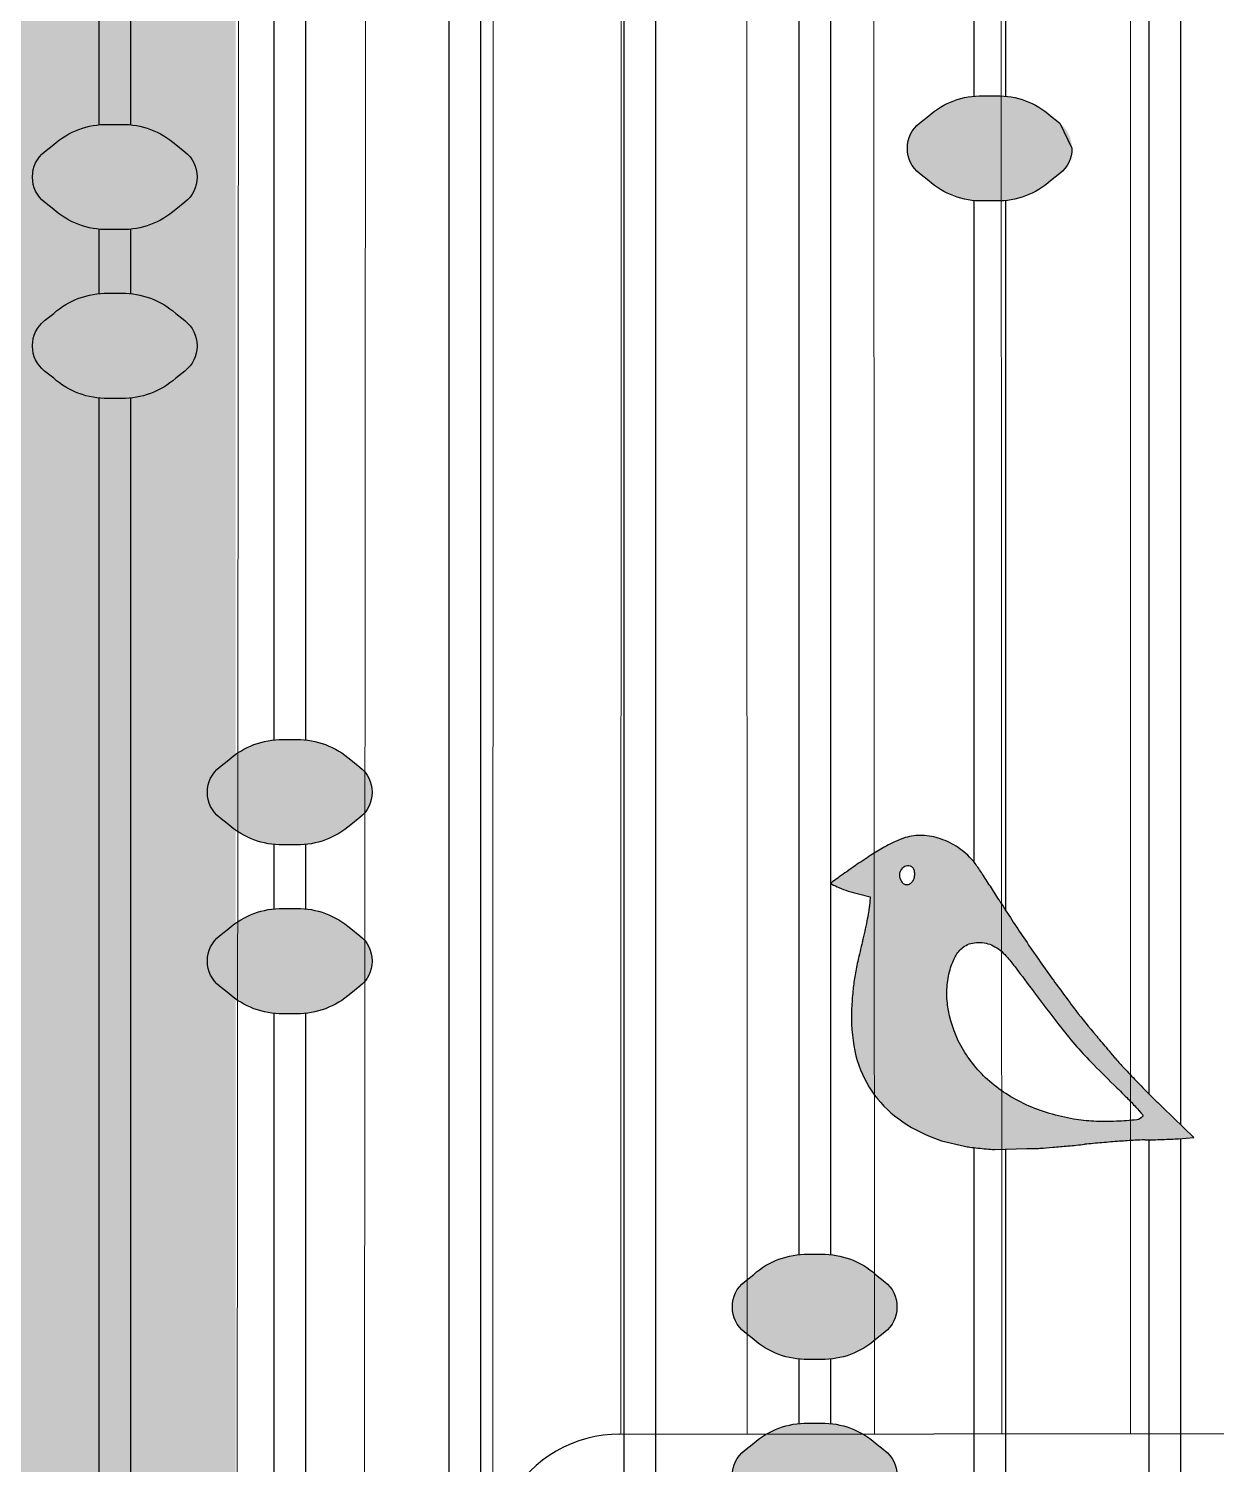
# Model space of a CAD drawing. Header units: millimetres. Extents: x 35877 to 3066687, y -650199 to -40525.
# Drawn here: x 147110.58 to 147129.24, y -179762.84 to -179740.27 of the extents above; entities that cross this region are included whole.
import ezdxf

# ---------------------------------------------------------------- set-up
doc = ezdxf.new("R2010")
doc.units = ezdxf.units.MM
doc.header["$MEASUREMENT"] = 0
for name, color, linetype, lineweight in [('A8_FURNITURE', 32, 'Continuous', 30), ('Elevation 4.5', 206, 'Continuous', 5), ('NAME PLATE', 7, 'Continuous', 25)]:
    doc.layers.add(name, color=color, linetype=linetype, lineweight=lineweight)

msp = doc.modelspace()

# ---------------------------------------------------------------- hatches: boundary and pattern name
at = {"layer": 'Elevation 4.5', "lineweight": 0, "true_color": 0x000000, "transparency": 33554628}
h = msp.add_hatch(color=18, dxfattribs=at)
h.dxf.hatch_style = 1
h.paths.add_polyline_path([(147126.9713408877, -179742.1577721737, 0.2335693837455621), (147126.7813074981, -179741.7576322076), (147126.63663783, -179741.6433328253, 0.1866468864992518), (147125.7865650544, -179741.3268363353), (147125.5702318294, -179741.3268363353, 0.1866468864992447), (147124.7201590539, -179741.6433328253), (147124.5754893858, -179741.7576322076, 0.2294381312187929), (147124.3854559961, -179742.149959495, 0.2335693837448415), (147124.5754893858, -179742.5500994612), (147124.7201590539, -179742.6643988435, 0.1866468864992493), (147125.5702318294, -179742.9808953334), (147125.7865650544, -179742.9808953334, 0.1866468864992456), (147126.63663783, -179742.6643988435), (147126.781307498, -179742.5500994612, 0.2294381312761698)])
h = msp.add_hatch(color=18, dxfattribs=at)
h.dxf.hatch_style = 1
h.paths.add_polyline_path([(147113.2223603216, -179742.6075487532, 0.2335693837455621), (147113.032326932, -179742.2074087871), (147112.8876572639, -179742.0931094048, 0.1866468864992518), (147112.0375844884, -179741.7766129149), (147111.8212512634, -179741.7766129149, 0.1866468864992447), (147110.9711784878, -179742.0931094048), (147110.8265088198, -179742.2074087871, 0.2294381312187929), (147110.6364754301, -179742.5997360746, 0.2335693837448415), (147110.8265088198, -179742.9998760407), (147110.9711784878, -179743.114175423, 0.1866468864992493), (147111.8212512634, -179743.4306719129), (147112.0375844884, -179743.4306719129, 0.1866468864992456), (147112.8876572639, -179743.114175423), (147113.0323269319, -179742.9998760408, 0.2294381312761698)])
h = msp.add_hatch(color=18, dxfattribs=at)
h.dxf.hatch_style = 1
h.paths.add_polyline_path([(147113.2223603216, -179745.2616077513, 0.2335693837455621), (147113.032326932, -179744.8614677852), (147112.8876572639, -179744.7471684029, 0.1866468864992518), (147112.0375844884, -179744.4306719129), (147111.8212512634, -179744.4306719129, 0.1866468864992447), (147110.9711784878, -179744.7471684029), (147110.8265088198, -179744.8614677852, 0.2294381312187929), (147110.6364754301, -179745.2537950726, 0.2335693837448415), (147110.8265088198, -179745.6539350388), (147110.9711784878, -179745.7682344211, 0.1866468864992493), (147111.8212512634, -179746.084730911), (147112.0375844884, -179746.084730911, 0.1866468864992456), (147112.8876572639, -179745.7682344211), (147113.0323269319, -179745.6539350388, 0.2294381312761698)])
h = msp.add_hatch(color=18, dxfattribs=at)
h.dxf.hatch_style = 1
h.paths.add_polyline_path([(147115.9721564348, -179752.2780574081, 0.2335693837455621), (147115.7821230452, -179751.8779174419), (147115.6374533771, -179751.7636180597, 0.1866468864992518), (147114.7873806016, -179751.4471215697), (147114.5710473766, -179751.4471215697, 0.1866468864992447), (147113.720974601, -179751.7636180597), (147113.576304933, -179751.877917442, 0.2294381312187929), (147113.3862715433, -179752.2702447294, 0.2335693837448415), (147113.576304933, -179752.6703846955), (147113.720974601, -179752.7846840778, 0.1866468864992493), (147114.5710473766, -179753.1011805678), (147114.7873806016, -179753.1011805678, 0.1866468864992456), (147115.6374533771, -179752.7846840778), (147115.7821230451, -179752.6703846956, 0.2294381312761698)])
h = msp.add_hatch(color=18, dxfattribs=at)
h.dxf.hatch_style = 1
edge = h.paths.add_edge_path()
edge.add_arc((147106.6162069635, -179766.084591326), 22.71277757108558, 32.16172456926157, 32.81148210288643)
edge.add_arc((147111.8963181519, -179762.6802940706), 16.43035654375045, 32.81148210665176, 33.63723764329593)
edge.add_arc((147110.917616107, -179763.3314903973), 17.60590507442646, 33.63732160428831, 34.28730340976625)
edge.add_arc((147124.9064925722, -179753.793467565), 0.674793347500813, 34.28730343310656, 41.16894355051372)
edge.add_arc((147124.5097759407, -179754.1403870675), 1.201801152872894, 41.16894354354579, 55.9920307366927)
edge.add_arc((147124.5313556316, -179754.1084034568), 1.163218327600577, 55.99203073469801, 71.17988011244289)
edge.add_arc((147124.5685919216, -179753.9991543738), 1.047797777297143, 71.1799864031716, 87.21540258183099)
edge.add_arc((147124.582462419, -179753.7139802385), 0.7622865198643559, 87.21540257365744, 107.569980809068)
edge.add_arc((147124.7416690666, -179754.2167770386), 1.289687106465092, 107.5699808175182, 114.984230487483)
edge.add_arc((147125.3052393496, -179755.42622638), 2.62399560651567, 114.984230472451, 119.3422138767468)
edge.add_arc((147125.9127902862, -179756.5070028244), 3.863832637452334, 119.3422138913767, 122.918402823684)
edge.add_arc((147128.4949954049, -179760.495674533), 8.615388727239672, 122.9184028174024, 124.8820485785528)
edge.add_arc((147155.9737378524, -179799.9118401526), 56.66448235709579, 124.8820485660495, 125.0486099598604)
edge.add_arc((147142.4938226796, -179780.6952462559), 33.19140002734221, 125.0486100054601, 125.297528854635)
edge.add_arc((147163.1114447936, -179809.8172214705), 68.87298886579251, 125.2975288079876, 125.400118313947)
edge.add_arc((147123.3618218554, -179753.884312931), 0.2543122433924807, 125.400118316436, 130.7660377782542)
edge.add_arc((147123.2069789165, -179753.7047105412), 0.01717651394238802, 130.7660378935498, 241.7913550572283)
edge.add_arc((147123.8853820206, -179752.4399523539), 1.452392192579913, 241.7913550735764, 246.6074439563219)
edge.add_arc((147123.9565052301, -179752.2755377111), 1.631530925651959, 246.6074439603124, 252.0734011422824)
edge.add_arc((147124.1211712048, -179751.7665300861), 2.166510967779784, 252.0734011402797, 256.4923487535344)
edge.add_line((147123.6151279472, -179753.8731126254), (147123.7994329045, -179753.9173863622))
edge.add_line((147123.7994329045, -179753.9173863622), (147123.7903837091, -179754.0723727534))
edge.add_arc((147123.0385755165, -179754.0284769047), 0.7530885764697608, 350.1867725936558, 356.65846321495945, ccw=False)
edge.add_arc((147118.3466675245, -179753.2169281279), 5.514665208493895, 348.6954306194755, 350.18677260226514, ccw=False)
edge.add_arc((147117.6959825063, -179753.0868613927), 6.178222552240888, 347.16117339176003, 348.6954936126226, ccw=False)
edge.add_arc((147117.4447964229, -179753.0296190166), 6.435848517784304, 345.672186875351, 347.1612144690426, ccw=False)
edge.add_arc((147135.3603802354, -179757.6055070392), 12.0548760364553, 165.6721868666316, 167.2040636775351)
edge.add_arc((147127.4976106541, -179755.8197160574), 3.991862026780903, 167.204063686911, 170.6969806769675)
edge.add_arc((147126.8846065167, -179755.7192952732), 3.370687006033028, 170.6970534266985, 174.5650807287393)
edge.add_arc((147130.0352974511, -179756.0190607311), 6.535606071972467, 174.565080738195, 176.9223248547493)
edge.add_arc((147126.1118211998, -179755.8081060566), 2.606462683265474, 176.9223248525256, 191.7869719320551)
edge.add_arc((147125.3160281472, -179755.974167049), 1.793527977553087, 191.7869719330732, 211.4585563509173)
edge.add_arc((147125.2511322545, -179756.0138707632), 1.717449979413286, 211.4585563533364, 231.6243327161126)
edge.add_arc((147125.5782372096, -179755.6008067763), 2.244346087587395, 231.6243327160234, 248.1267195580764)
edge.add_line((147124.7420947386, -179757.6835825994), (147124.9212088324, -179757.7554889944))
edge.add_line((147124.9212088324, -179757.7554889944), (147125.2804581339, -179757.8372886902))
edge.add_arc((147125.5754265712, -179756.2978219624), 1.567470632925063, 259.1533424034242, 262.434350220214)
edge.add_arc((147126.1184330038, -179752.2094826793), 5.691712875962254, 262.4343501949585, 263.6909855828025)
edge.add_arc((147126.1798793327, -179751.6537104643), 6.250871535311828, 263.6909856047576, 264.9343735003256)
edge.add_arc((147126.0494581018, -179753.125020227), 4.773792622310335, 264.9343735001598, 266.4562436123144)
edge.add_line((147125.7543862074, -179757.8896848089), (147126.2612259525, -179757.8739710127))
edge.add_line((147126.2612259525, -179757.8739710127), (147126.3871575792, -179757.8739710127))
edge.add_arc((147126.3871575788, -179756.8253947566), 1.048576256143861, 270.0000000222639, 274.4026507890214)
edge.add_arc((147124.2128589253, -179728.5849424065), 29.37260710579882, 274.4026507642312, 274.7970686569487)
edge.add_arc((147124.4165061973, -179731.0120528419), 26.9369681186945, 274.7971488530964, 275.310263421353)
edge.add_arc((147123.4354149323, -179720.4571940374), 37.53732586980061, 275.3103236337591, 275.7105061503938)
edge.add_arc((147129.1433621882, -179777.5375418456), 19.82770500941959, 94.91844812055871, 95.7105061553006, ccw=False)
edge.add_arc((147129.224005187, -179778.4744783984), 20.76810566715427, 94.15348781103518, 94.9184901770812, ccw=False)
edge.add_arc((147129.0600270976, -179776.2162936914), 18.50397515314464, 93.39746178999599, 94.1535177038175, ccw=False)
edge.add_arc((147128.1505240134, -179760.8961514126), 3.156859616249403, 90.60034834854628, 93.39746178710669, ccw=False)
edge.add_arc((147128.0339145185, -179749.7676336246), 7.972269097740296, 270.6003483631366, 271.0369806123186)
edge.add_line((147128.1781945551, -179757.7385970443), (147128.8883869601, -179757.7028303195))
edge.add_arc((147145.0126743465, -179740.3945059757), 23.65524752161354, 223.9404505925304, 227.0283183088817, ccw=False)
edge.add_arc((147139.5202140978, -179745.70960102), 16.01214733226215, 222.896776801858, 223.8834857300156, ccw=False)
edge.add_arc((147130.625410567, -179753.9742301098), 3.870416654803198, 220.0632280018442, 222.8967767977496, ccw=False)
edge.add_arc((147052.0463249802, -179820.0578187165), 98.80242968147073, 40.06322799918034, 40.1516844981128)
edge.add_arc((147065.2578957906, -179808.9123828848), 81.51757089850346, 40.15175099837433, 40.25570186641909)
edge.add_arc((147068.5493535063, -179806.1254821608), 77.20474009557171, 40.25575072261492, 40.34538112926886)
edge.add_arc((147122.8871361768, -179759.9696498128), 5.909891156234724, 40.3453811102247, 40.94446054311418)
edge.add_arc((147133.2254496807, -179751.0002703588), 7.776981894013973, 217.2227130501662, 220.944460562683, ccw=False)
edge.add_arc((147146.5586374872, -179740.8714967483), 24.52111375975269, 215.641396512841, 217.2227130518501, ccw=False)
edge.add_arc((147148.4515624149, -179739.5142258907), 26.85035160999695, 214.0867432932073, 215.6413965111122, ccw=False)
edge.add_arc((147142.9362970164, -179743.2464805425), 20.19093142486694, 212.1617245665263, 214.0867432949394, ccw=False)
edge = h.paths.add_edge_path(flags=16)
edge.add_arc((147124.4939720599, -179753.5537356613), 0.2322651146118047, 204.4953488956486, 219.9434680252169, ccw=False)
edge.add_arc((147124.4419975663, -179753.5774167076), 0.1751499683182469, 171.290389192147, 204.4953488683468, ccw=False)
edge.add_arc((147124.4327766529, -179753.5760041265), 0.1658214834924032, 136.6978099472737, 171.2903892049318, ccw=False)
edge.add_arc((147124.3951452579, -179753.540539378), 0.1141120038685766, 93.00279646678632, 136.6978099550661, ccw=False)
edge.add_arc((147124.3944369378, -179753.5270364352), 0.1005904958060329, 45.000014898631775, 93.00279645580622, ccw=False)
edge.add_arc((147124.3979114634, -179753.5235619457), 0.09567680006221069, 11.325878481928214, 45.00003095784922, ccw=False)
edge.add_arc((147124.2380283263, -179753.5555848527), 0.2587353297781608, -4.7066212332899795, 11.325878482564974, ccw=False)
edge.add_arc((147124.224675393, -179753.5544854882), 0.272133442740565, 339.6071331042216, 355.2933787699598, ccw=False)
edge.add_arc((147124.3591360342, -179753.6044718982), 0.1286820390840577, 312.14464819820995, 339.6071330874381, ccw=False)
edge.add_arc((147124.3492398899, -179753.5935367608), 0.1434302898713241, 290.55917258419873, 312.14464822246345, ccw=False)
edge.add_arc((147124.3756215545, -179753.663876188), 0.06830621089635083, 252.9833380006609, 290.55917254643856, ccw=False)
edge.add_arc((147124.3801611974, -179753.6490431141), 0.08381841382622764, 219.9434680186553, 252.98333803240502, ccw=False)
edge = h.paths.add_edge_path(flags=16)
edge.add_arc((147125.4624004231, -179754.9635868599), 0.3224896342936749, 104.54598176385619, 123.51146245731499, ccw=False)
edge.add_arc((147125.5068883713, -179755.1350412365), 0.4996217341068242, 90.8832227233267, 104.5459817776453, ccw=False)
edge.add_arc((147125.5074712634, -179755.172851205), 0.5374361954011544, 77.69642233482853, 90.88322270792588, ccw=False)
edge.add_arc((147125.5231425143, -179755.1009979154), 0.4638938039961975, 62.970975317138425, 77.69642235515062, ccw=False)
edge.add_arc((147125.4511346461, -179755.2421445066), 0.622347246046015, 51.14747338085027, 62.970975305511615, ccw=False)
edge.add_arc((147125.3393280661, -179755.3809430853), 0.8005767519077509, 41.35852815053022, 51.14747337910302, ccw=False)
edge.add_arc((147123.6876547076, -179756.8349656516), 3.00107817356593, 37.224918750188124, 41.3585281564371, ccw=False)
edge.add_arc((147072.2299983466, -179795.9287379217), 67.62470719938264, 36.79428501611818, 37.22491874805053, ccw=False)
edge.add_arc((147160.8234388648, -179729.6661579746), 43.00768952093476, 216.7942850155055, 217.637653555101)
edge.add_arc((147132.6121645426, -179751.4213139672), 7.382378137841509, 217.6376535555531, 220.7440865039881)
edge.add_arc((147131.5106162801, -179752.3702705919), 5.928443046414641, 220.7440865036091, 224.3298438756137)
edge.add_arc((147142.0124607195, -179742.1112650725), 20.60958506176154, 224.3298438766727, 225.7480068876762)
edge.add_arc((147114.6867016791, -179770.1599891991), 18.5494245306522, 44.86726686309112, 45.748006887651115, ccw=False)
edge.add_arc((147124.0957624488, -179760.794422377), 5.27372242245683, 42.62086097932121, 44.86726685715291, ccw=False)
edge.add_arc((147122.3146197967, -179762.4334642606), 7.694244565161012, 41.450303158881525, 42.62086099310898, ccw=False)
edge.add_arc((147128.0657805819, -179757.3541532187), 0.02122358009796283, -32.61788156688658, 41.45030317844203, ccw=False)
edge.add_arc((147127.9780398051, -179757.2980020605), 0.125393616470867, 275.88485687641503, 327.3821184445491, ccw=False)
edge.add_arc((147127.4480437819, -179752.15604565), 5.294591959775962, 272.4032081349221, 275.8848568685409, ccw=False)
edge.add_arc((147127.5018666153, -179753.4385032483), 4.011005426326134, 267.33728693384694, 272.40320813495885, ccw=False)
edge.add_arc((147127.4407232028, -179754.7532288574), 2.694858799206424, 260.5119849194672, 267.33728693438877, ccw=False)
edge.add_arc((147127.4965981647, -179754.418903661), 3.033820962743133, 245.8124506496482, 260.51198491980324, ccw=False)
edge.add_arc((147127.2075429978, -179755.0624545625), 2.328334852051495, 227.8874133910659, 245.81245064905892, ccw=False)
edge.add_arc((147127.0095705835, -179755.2814582401), 2.033113430747092, 208.563410003735, 227.8874133889282, ccw=False)
edge.add_arc((147126.828173129, -179755.3802063467), 1.826579595609213, 187.620794974303, 208.563486297588, ccw=False)
edge.add_arc((147126.4298598118, -179755.4334998353), 1.424716814798801, 176.1607285301803, 187.6207949680533, ccw=False)
edge.add_arc((147126.3166634509, -179755.4259034087), 1.311265848237073, 163.965792939255, 176.1607285358748, ccw=False)
edge.add_arc((147126.0606112387, -179755.3523161509), 1.044849219870216, 150.4171642868732, 163.9657929342519, ccw=False)
edge.add_arc((147125.5145335478, -179755.0423171931), 0.4169159444802546, 123.51146246436971, 150.4171642894861, ccw=False)
h = msp.add_hatch(color=18, dxfattribs=at)
h.dxf.hatch_style = 1
h.paths.add_polyline_path([(147115.9721564348, -179754.9321164062, 0.2335693837455621), (147115.7821230452, -179754.53197644), (147115.6374533771, -179754.4176770577, 0.1866468864992518), (147114.7873806016, -179754.1011805678), (147114.5710473766, -179754.1011805678, 0.1866468864992447), (147113.720974601, -179754.4176770577), (147113.576304933, -179754.53197644, 0.2294381312187929), (147113.3862715433, -179754.9243037275, 0.2335693837448415), (147113.576304933, -179755.3244436936), (147113.720974601, -179755.4387430759, 0.1866468864992493), (147114.5710473766, -179755.7552395659), (147114.7873806016, -179755.7552395659, 0.1866468864992456), (147115.6374533771, -179755.4387430759), (147115.7821230451, -179755.3244436937, 0.2294381312761698)])
h = msp.add_hatch(color=18, dxfattribs=at)
h.dxf.hatch_style = 1
h.paths.add_polyline_path([(147124.2215447745, -179760.3672255314, 0.2335693837455621), (147124.0315113848, -179759.9670855653), (147123.8868417168, -179759.852786183, 0.1866468864992518), (147123.0367689412, -179759.536289693), (147122.8204357162, -179759.536289693, 0.1866468864992447), (147121.9703629407, -179759.852786183), (147121.8256932726, -179759.9670855653, 0.2294381312187929), (147121.6356598829, -179760.3594128527, 0.2335693837448415), (147121.8256932726, -179760.7595528189), (147121.9703629407, -179760.8738522012, 0.1866468864992493), (147122.8204357162, -179761.1903486911), (147123.0367689412, -179761.1903486911, 0.1866468864992456), (147123.8868417168, -179760.8738522012), (147124.0315113848, -179760.7595528189, 0.2294381312761698)])
h = msp.add_hatch(color=18, dxfattribs=at)
h.dxf.hatch_style = 1
h.paths.add_polyline_path([(147124.2213761435, -179763.0201133558, 0.2335693837455621), (147124.0313427539, -179762.6199733897), (147123.8866730858, -179762.5056740074, 0.1866468864992518), (147123.0366003103, -179762.1891775175), (147122.8202670853, -179762.1891775175, 0.1866468864992447), (147121.9701943097, -179762.5056740074), (147121.8255246417, -179762.6199733897, 0.2294381312187929), (147121.635491252, -179763.0123006772, 0.2335693837448415), (147121.8255246417, -179763.4124406433), (147121.9701943097, -179763.5267400256, 0.1866468864992493), (147122.8202670853, -179763.8432365155), (147123.0366003103, -179763.8432365155, 0.1866468864992456), (147123.8866730858, -179763.5267400256), (147124.0313427538, -179763.4124406434, 0.2294381312761698)])
at = {"layer": 'NAME PLATE', "lineweight": 0, "true_color": 0x000000, "transparency": 33554687}
h = msp.add_hatch(color=18, dxfattribs=at)
h.dxf.hatch_style = 1
h.set_gradient(color1=(153, 155, 55), color2=(229, 232, 120), name='INVCYLINDER')
h.paths.add_polyline_path([(147142.9288946, -179724.4331572106, 0.4109880837196706), (147137.8916971107, -179719.4511910097), (147137.8916971107, -179762.3972749645), (147142.9288946, -179762.3936251742)], flags=17)
h.paths.add_polyline_path([(147142.9290618179, -179766.4111629302, 0.9852287181319922), (147142.8666588266, -179762.4127009826), (147137.8916971107, -179762.3972749645), (147137.8916971107, -179789.3580342925), (147113.829553304, -179789.3580342925), (147113.829553304, -179719.4508876503, 0.4142438736979137), (147108.8468720317, -179724.4331572536), (147108.7996058999, -179789.3826911348, 0.4139882622943566), (147113.7996044203, -179794.3865375537), (147137.8489183169, -179794.4050383065, 0.4196556007892562), (147142.9575561092, -179789.377809019)])

# ---------------------------------------------------------------- linework, layer by layer
at = {"layer": 'A8_FURNITURE', "linetype": 'ByBlock', "lineweight": 15, "transparency": 33554687}
for p, q in [((147113.8932416859, -179719.4039058594, 531.9840777681574), (147113.8310902873, -179789.3100923572, -260.0136148767915)), ((147115.8796231722, -179719.4040378996, 2.395492587626329), (147115.8388572151, -179789.3116369003, -1.503754232695003)), ((147117.8809062414, -179719.4041709304, 2.394176148815795), (147117.868025429, -179766.3609411842)), ((147119.8954690324, -179719.4043048439, 2.393617538788078), (147119.8837005215, -179762.3653141177, -0.000630084406848308)), ((147121.868025274, -179762.3627316185), (147121.8542008284, -179719.404435046, -487.9421630689676)), ((147123.8680251966, -179762.3621749048), (147123.8542010528, -179719.4045679915, -487.9134593371583)), ((147125.8680251191, -179762.361618191), (147125.8542012771, -179719.404700937, -487.884758061)), ((147127.8901287896, -179719.4048362706, 2.387592677821921), (147127.8934239552, -179762.3615854691))]:
    msp.add_line(p, q, dxfattribs=at)
at = {"layer": 'A8_FURNITURE', "linetype": 'ByBlock', "transparency": 33554687}
msp.add_line((147119.8685735797, -179762.3623931173, 0.1018996002810582), (147142.8677453761, -179762.3457286614), dxfattribs=at)
msp.add_arc((147119.8685735797, -179764.3623931151, 0.1018996002810582), 1.999999924652877, 90, 270.0159486753458, dxfattribs=at)
at = {"layer": 'Elevation 4.5', "color": 18, "lineweight": 30, "true_color": 0x000000, "transparency": 33554687}
for p, q in [((147122.6786023287, -179719.8649777924), (147122.6786023287, -179752.3410726498)), ((147123.1786023287, -179719.8649777924), (147123.1786023287, -179748.1861331124)), ((147128.1781945551, -179721.9297396089), (147128.1781945551, -179757.0124973377)), ((147128.6781945551, -179721.9297396089), (147128.6781945551, -179757.4998589045)), ((147111.6794178759, -179725.0607875403), (147111.6794178759, -179741.7828373673)), ((147112.1794178759, -179725.0607875403), (147112.1794178759, -179741.7828373672)), ((147125.4283984419, -179729.4199573883), (147125.4283984419, -179741.3330607878)), ((147125.9283984419, -179729.4030292508), (147125.9283984419, -179741.3330607877)), ((147117.1790101023, -179736.5511111145), (147117.1790101023, -179775.0379045549)), ((147117.6790101023, -179736.5298846056), (147117.6790101023, -179775.0477868053)), ((147114.4292139891, -179736.6720879339), (147114.4292139891, -179751.4533460221)), ((147114.9292139891, -179736.6551597964), (147114.9292139891, -179751.4533460221)), ((147119.9288062155, -179738.7737253472), (147119.9288062155, -179751.4821111864)), ((147120.4288062155, -179738.7737253472), (147120.4288062155, -179752.3156759286)), ((147122.6786023287, -179741.0435991719), (147122.6786023287, -179752.3410726498)), ((147123.1786023287, -179741.0402992337), (147123.1786023287, -179752.3036973532)), ((147125.4283984419, -179742.974670881), (147125.4283984419, -179753.3657289474)), ((147125.9283984419, -179742.974670881), (147125.928398442, -179754.1278911994)), ((147111.6794178759, -179743.4244474605), (147111.6794178759, -179744.4368963653)), ((147112.1794178759, -179743.4244474605), (147112.1794178759, -179744.4368963653)), ((147114.4292139891, -179744.0207128699), (147114.4292139891, -179745.0207128699)), ((147114.9292139891, -179744.0207128699), (147114.9292139891, -179745.0207128699)), ((147111.6794178759, -179746.0785064586), (147111.6794178759, -179771.1406110733)), ((147112.1794178759, -179746.0785064586), (147112.1794178759, -179770.6537180487)), ((147119.9288062155, -179751.4821111864), (147119.9288062155, -179793.8465463402)), ((147120.4288062155, -179752.3156759286), (147120.4288062155, -179793.8590777474)), ((147122.6786023287, -179752.3410726498), (147122.6786023287, -179759.5425141454)), ((147123.1786023287, -179752.3036973532), (147123.1786023287, -179759.5425141454)), ((147114.4292139891, -179753.0949561154), (147114.4292139891, -179754.1074050202)), ((147114.9292139891, -179753.0949561154), (147114.9292139891, -179754.1074050202)), ((147123.6151275426, -179753.8731125282), (147123.7994329045, -179753.9173863622)), ((147123.7994329045, -179753.9173863622), (147123.7903837482, -179754.0723720849)), ((147128.1781945551, -179754.7877744384), (147128.1781945551, -179757.0124973377)), ((147128.6781945551, -179754.6620933716), (147128.6781945551, -179757.4998589045)), ((147114.4292139891, -179755.7490151134), (147114.4292139891, -179767.7755470211)), ((147114.9292139891, -179755.7490151134), (147114.9292139891, -179767.0098358779)), ((147128.8883869601, -179757.7028303195), (147128.3975982372, -179757.2289022461)), ((147124.7420962477, -179757.6835832052), (147124.9212088324, -179757.7554889944)), ((147124.9212088324, -179757.7554889944), (147125.2804581339, -179757.8372886902)), ((147128.1781945551, -179757.7385970443), (147128.1781945551, -179762.643943092)), ((147128.1781945551, -179757.7385970443), (147128.1781945551, -179762.643943092)), ((147128.6477269427, -179757.7196302799), (147128.8883869601, -179757.7028303195)), ((147128.6781945552, -179757.7175034012), (147128.6781945551, -179762.5320983271)), ((147128.6781945551, -179757.7175034011), (147128.6781945551, -179762.5320983271)), ((147125.4283984419, -179757.8592125636), (147125.4283984419, -179793.8465463402)), ((147125.7543862073, -179757.8896848089), (147126.2612259525, -179757.8739710127)), ((147125.9283984419, -179757.884289824), (147125.9283984419, -179793.8590777474)), ((147126.2612259525, -179757.8739710127), (147126.3871586204, -179757.8739710127)), ((147122.6786023287, -179761.1841242387), (147122.6786023287, -179762.1965731435)), ((147123.1786023287, -179761.1841242386), (147123.1786023287, -179762.1965731435)), ((147128.6781945551, -179762.5320983271), (147128.6781945551, -179770.5111394426)), ((147128.1781945551, -179762.643943092), (147128.1781945551, -179770.5012571922))]:
    msp.add_line(p, q, dxfattribs=at)
for points in [[(147126.9713408877, -179742.149959495), (147126.9713408877, -179742.1577721737, -0.2294381312374742), (147126.7813074981, -179742.5500994612), (147126.63663783, -179742.6643988435, -0.1866468864992491), (147125.7865650545, -179742.9808953334), (147125.5702318295, -179742.9808953334, -0.1866468864992491), (147124.7201590539, -179742.6643988435), (147124.5754893859, -179742.5500994612, -0.2294381312374742), (147124.3854559962, -179742.1577721737), (147124.3854559962, -179742.149959495, -0.2294381312374741), (147124.5754893859, -179741.7576322076), (147124.7201590539, -179741.6433328253, -0.1866468864992491), (147125.5702318295, -179741.3268363353), (147125.7865650545, -179741.3268363353, -0.1866468864992491), (147126.63663783, -179741.6433328253), (147126.7813074981, -179741.7576322076)], [(147113.2223603216, -179742.5997360745), (147113.2223603216, -179742.6075487532, -0.2294381312374742), (147113.0323269319, -179742.9998760407), (147112.8876572639, -179743.114175423, -0.1866468864992491), (147112.0375844883, -179743.4306719129), (147111.8212512633, -179743.4306719129, -0.1866468864992491), (147110.9711784878, -179743.114175423), (147110.8265088197, -179742.9998760407, -0.2294381312374742), (147110.6364754301, -179742.6075487532), (147110.6364754301, -179742.5997360745, -0.2294381312374741), (147110.8265088198, -179742.2074087871), (147110.9711784878, -179742.0931094048, -0.1866468864992491), (147111.8212512633, -179741.7766129148), (147112.0375844884, -179741.7766129148, -0.1866468864992491), (147112.8876572639, -179742.0931094048), (147113.0323269319, -179742.2074087871, -0.2294381312374741)], [(147113.2223603216, -179745.2537950726), (147113.2223603216, -179745.2616077513, -0.2294381312374742), (147113.0323269319, -179745.6539350387), (147112.8876572639, -179745.768234421, -0.1866468864992491), (147112.0375844883, -179746.084730911), (147111.8212512633, -179746.084730911, -0.1866468864992491), (147110.9711784878, -179745.768234421), (147110.8265088197, -179745.6539350387, -0.2294381312374742), (147110.6364754301, -179745.2616077513), (147110.6364754301, -179745.2537950726, -0.2294381312374741), (147110.8265088198, -179744.8614677851), (147110.9711784878, -179744.7471684029, -0.1866468864992491), (147111.8212512633, -179744.4306719129), (147112.0375844884, -179744.4306719129, -0.1866468864992491), (147112.8876572639, -179744.7471684029), (147113.0323269319, -179744.8614677851, -0.2294381312374741)], [(147115.9721564348, -179752.2702447294), (147115.9721564348, -179752.2780574081, -0.2294381312374742), (147115.7821230452, -179752.6703846955), (147115.6374533771, -179752.7846840778, -0.1866468864992491), (147114.7873806016, -179753.1011805678), (147114.5710473766, -179753.1011805678, -0.1866468864992491), (147113.720974601, -179752.7846840778), (147113.576304933, -179752.6703846955, -0.2294381312374742), (147113.3862715433, -179752.2780574081), (147113.3862715433, -179752.2702447294, -0.2294381312374741), (147113.576304933, -179751.8779174419), (147113.720974601, -179751.7636180597, -0.1866468864992491), (147114.5710473766, -179751.4471215697), (147114.7873806016, -179751.4471215697, -0.1866468864992491), (147115.6374533771, -179751.7636180597), (147115.7821230452, -179751.8779174419, -0.2294381312374741)], [(147124.465565141, -179753.455908195, -0.147998), (147124.4917250755, -179753.5047721541, -0.070065), (147124.4958915351, -179753.5768106957, -0.06855499999999999), (147124.4797530731, -179753.6493115805, -0.120405), (147124.4454823072, -179753.6998835763, -0.09446399999999999), (147124.3996089397, -179753.7278319836, -0.16544), (147124.3556318899, -179753.7291919729, -0.145171), (147124.3158994716, -179753.7028572117, -0.06750700000000001), (147124.2826121592, -179753.6500376646, -0.145904), (147124.2688670339, -179753.550896335, -0.152099), (147124.3121008591, -179753.4622758663, -0.193), (147124.3891680145, -179753.4265840271, -0.212568)], [(147115.9721564348, -179754.9243037275), (147115.9721564348, -179754.9321164062, -0.2294381312374742), (147115.7821230452, -179755.3244436936), (147115.6374533771, -179755.4387430759, -0.1866468864992491), (147114.7873806016, -179755.7552395659), (147114.5710473766, -179755.7552395659, -0.1866468864992491), (147113.720974601, -179755.4387430759), (147113.576304933, -179755.3244436936, -0.2294381312374742), (147113.3862715433, -179754.9321164062), (147113.3862715433, -179754.9243037275, -0.2294381312374741), (147113.576304933, -179754.53197644), (147113.720974601, -179754.4176770577, -0.1866468864992491), (147114.5710473766, -179754.1011805678), (147114.7873806016, -179754.1011805678, -0.1866468864992491), (147115.6374533771, -179754.4176770577), (147115.7821230452, -179754.53197644, -0.2294381312374741)], [(147125.7339548785, -179754.6877720589, -0.051635), (147125.8415428438, -179754.7574822182, -0.042739), (147125.9402328096, -179754.8519472205, -0.018038), (147126.0773124238, -179755.0194750283, -0.001879), (147126.3832622734, -179755.4253426334, 0.00368), (147126.7661531873, -179755.9294907831, 0.013555), (147127.0190417601, -179756.2396627, 0.015647), (147127.2698344914, -179756.5129999791, 0.006188), (147127.630781061, -179756.8734561911, -0.003843), (147127.8334833102, -179757.0739935105, -0.009801), (147127.9764251777, -179757.2233434121, -0.005108), (147128.0816882889, -179757.3401038341, -0.334926), (147128.0836568808, -179757.3655934236, -0.228559), (147127.9908963081, -179757.4227348524, -0.015192), (147127.6700698036, -179757.4459802872, -0.022109), (147127.3155267395, -179757.445177927, -0.029789), (147126.9965047162, -179757.4112231922, -0.06422699999999999), (147126.2535705923, -179757.1863848422, -0.078375), (147125.6461727885, -179756.7896679983, -0.084521), (147125.2238875514, -179756.2535108782, -0.091628), (147125.0177271544, -179755.6224425788, -0.050044), (147125.0083395345, -179755.3381158555, -0.053263), (147125.056409822, -179755.0637171092, -0.059186), (147125.1519655435, -179754.8364936109, -0.11794), (147125.2843517953, -179754.6947035202, -0.082944), (147125.3814064723, -179754.6514337818, -0.059685), (147125.4991870244, -179754.6354788616, -0.057602), (147125.6219946896, -179754.6477587855, -0.06434)], [(147124.2215447745, -179760.3594128527), (147124.2215447745, -179760.3672255313, -0.2294381312374742), (147124.0315113848, -179760.7595528188), (147123.8868417168, -179760.8738522011, -0.1866468864992491), (147123.0367689412, -179761.1903486911), (147122.8204357162, -179761.1903486911, -0.1866468864992491), (147121.9703629407, -179760.8738522011), (147121.8256932726, -179760.7595528188, -0.2294381312374742), (147121.6356598829, -179760.3672255314), (147121.6356598829, -179760.3594128527, -0.2294381312374741), (147121.8256932726, -179759.9670855652), (147121.9703629407, -179759.8527861829, -0.1866468864992491), (147122.8204357162, -179759.536289693), (147123.0367689412, -179759.536289693, -0.1866468864992491), (147123.8868417168, -179759.8527861829), (147124.0315113848, -179759.9670855652, -0.2294381312374741)], [(147124.2215447745, -179763.0134718508), (147124.2215447745, -179763.0212845294, -0.2294381312374742), (147124.0315113848, -179763.4136118169), (147123.8868417168, -179763.5279111992, -0.1866468864992491), (147123.0367689412, -179763.8444076891), (147122.8204357162, -179763.8444076891, -0.1866468864992491), (147121.9703629407, -179763.5279111992), (147121.8256932726, -179763.4136118169, -0.2294381312374742), (147121.6356598829, -179763.0212845294), (147121.6356598829, -179763.0134718508, -0.2294381312374741), (147121.8256932726, -179762.6211445633), (147121.9703629407, -179762.506845181, -0.1866468864992491), (147122.8204357162, -179762.1903486911), (147123.0367689412, -179762.1903486911, -0.1866468864992491), (147123.8868417168, -179762.506845181), (147124.0315113848, -179762.6211445633, -0.2294381312374741)]]:
    msp.add_lwpolyline(points, format="xyb", close=True, dxfattribs=at)
for centre, radius, start, end in [((147125.3052393498, -179755.4262263793), 2.623995605995932, 114.9842620505962, 119.3423412243183), ((147124.7416690664, -179754.2167770386), 1.289687106467398, 107.570058227055, 114.9842947078556), ((147124.582462419, -179753.7139802386), 0.7622865199143046, 87.21550114132543, 107.5701117891655), ((147124.5685919215, -179753.9991543739), 1.04779777737952, 71.17894093709971, 87.21547428581611), ((147124.5313556315, -179754.1084034569), 1.163218327678083, 55.99033052553904, 71.17893838429171), ((147128.4949954041, -179760.4956745328), 8.615388726649833, 122.9184072270355, 124.8820001330462), ((147125.912790286, -179756.5070028249), 3.863832637864203, 119.3423003619408, 122.9184126580649), ((147124.5097759407, -179754.1403870674), 1.201801152876731, 41.16895437226042, 55.99038510698875), ((147155.9737378597, -179799.9118401427), 56.66448235315305, 124.8820412123029, 125.0486573099175), ((147124.9064925721, -179753.793467565), 0.6747933476355904, 34.28728766469946, 41.16896283715685), ((147110.91761611, -179763.3314904001), 17.60590507348274, 33.63963304974449, 34.28730281757506), ((147123.2069789164, -179753.7047105412), 0.01717651394821247, 130.7660965104147, 241.7913230660672), ((147123.3618218555, -179753.8843129312), 0.2543122435719983, 125.4002412998834, 130.7660417286933), ((147123.8853820205, -179752.439952354), 1.452392192378978, 241.7913546969737, 246.6073872706736), ((147163.1114447917, -179809.8172214636), 68.87298885913003, 125.2974447403917, 125.4001187704238), ((147142.4938226631, -179780.6952462671), 33.19140002708405, 125.0486907877707, 125.2973543724523), ((147111.8963181517, -179762.6802940697), 16.43035654344781, 32.81145026824028, 33.63971445101959), ((147123.95650523, -179752.2755377106), 1.631530926074752, 246.6073935026667, 252.0732910358252), ((147124.1211712046, -179751.7665300863), 2.166510967498774, 252.0733182190897, 256.4923377517696), ((147106.6162069628, -179766.084591326), 22.7127775716815, 32.16172667348426, 32.8114590732156), ((147118.3466675236, -179753.2169281279), 5.514665209368815, 348.6964097871125, 350.1867665950332), ((147123.0385755165, -179754.0284769046), 0.7530885764547112, 350.1867285793644, 356.6585141558094), ((147142.9362970169, -179743.246480543), 20.19093142500675, 212.1617221963814, 214.0865859447735), ((147117.6959825067, -179753.0868613919), 6.178222552010446, 347.161092860886, 348.6963676043107), ((147135.3603802359, -179757.6055070376), 12.05487603655545, 165.6722036769508, 167.2040408262525), ((147117.4447964235, -179753.0296190162), 6.435848517269968, 345.6721553977517, 347.1611371658562), ((147148.4515624151, -179739.5142258896), 26.85035161077118, 214.0866249709603, 215.6411502206613), ((147127.4976106538, -179755.8197160577), 3.991862026580391, 167.2039946496221, 170.6960167389348), ((147126.884606517, -179755.7192952727), 3.370687006320364, 170.6959118642012, 174.5650719962682), ((147146.5586374871, -179740.8714967488), 24.5211137593664, 215.6411268245673, 217.2226944170249), ((147130.0352974511, -179756.0190607308), 6.535606071959995, 174.5650762340504, 176.9223706527605), ((147126.1118211997, -179755.8081060566), 2.606462683102706, 176.9224396811572, 191.787004592849), ((147133.2254496808, -179751.0002703583), 7.776981894470183, 217.2226542962441, 220.9444901039464), ((147122.8871361776, -179759.9696498129), 5.909891155698539, 40.34533837242018, 40.94442167811344), ((147068.5493534971, -179806.1254821583), 77.20474010099319, 40.25393379182165, 40.34537785101256), ((147125.3160281472, -179755.974167049), 1.793527977537208, 191.7870193976384, 211.457263435602), ((147065.2578957886, -179808.9123828896), 81.51757090312233, 40.15176540673558, 40.25398107157797), ((147052.0463249731, -179820.0578187293), 98.8024296951526, 40.06323170780018, 40.15169638766467), ((147130.625410567, -179753.9742301094), 3.870416655076666, 220.0631333865117, 222.8968382302371), ((147139.520214099, -179745.7096010222), 16.01214733164903, 222.896791642502, 223.8834188702524), ((147140.7876391408, -179744.490657876), 17.77060933858912, 223.8833701468437, 224.8626636515203), ((147125.2511322546, -179756.0138707632), 1.717449979410189, 211.4572061628536, 231.624669425952), ((147138.4938288564, -179746.7734989326), 14.53441884502409, 224.8626611529595, 226.0012335160836), ((147125.5782372096, -179755.6008067764), 2.244346087537092, 231.6245903782496, 248.1267610720835), ((147129.1433621877, -179777.5375418454), 19.8277050092522, 94.91846796861732, 95.71052167073483), ((147129.2240051862, -179778.4744783987), 20.7681056674129, 94.15349871873738, 94.9185091246277), ((147129.0600270982, -179776.2162936923), 18.50397515404232, 93.39745758670259, 94.15352995009712), ((147128.1505240133, -179760.896151413), 3.156859616601853, 90.60039606350583, 93.39743714020844), ((147128.0339145194, -179749.7676336255), 7.972269096788517, 270.6003294621767, 271.5234740689025), ((147127.8841288206, -179744.1358295527), 13.60606469751603, 271.5234857007036, 272.1420494343353), ((147127.9034315635, -179744.6523805255), 13.08915319337521, 272.142127904552, 272.7650460839433), ((147128.2804024395, -179752.4577178865), 5.274717938023607, 272.7650550723715, 273.9932356462554), ((147125.5754265715, -179756.2978219627), 1.567470632715429, 259.1533423915507, 262.43433292887), ((147126.1184330024, -179752.2094826791), 5.691712876012644, 262.4343454510069, 263.6911730712479), ((147126.1798793338, -179751.6537104652), 6.250871534586711, 263.6911562976185, 264.9344625167734), ((147126.0494581017, -179753.1250202279), 4.773792621397258, 264.934490073543, 266.4562436128343), ((147126.3871575791, -179756.825394757), 1.048576255737577, 270.0000568976769, 274.4025813558492), ((147124.2128589225, -179728.5849424068), 29.37260710572787, 274.4026482911951, 274.7970720492501), ((147124.4165061971, -179731.0120528385), 26.93696812207203, 274.7971525442723, 275.3102926893719), ((147123.4354149291, -179720.4571940387), 37.53732586885415, 275.3103446406365, 275.7104979593785)]:
    msp.add_arc(centre, radius, start, end, dxfattribs=at)

doc.saveas('drawing.dxf')
